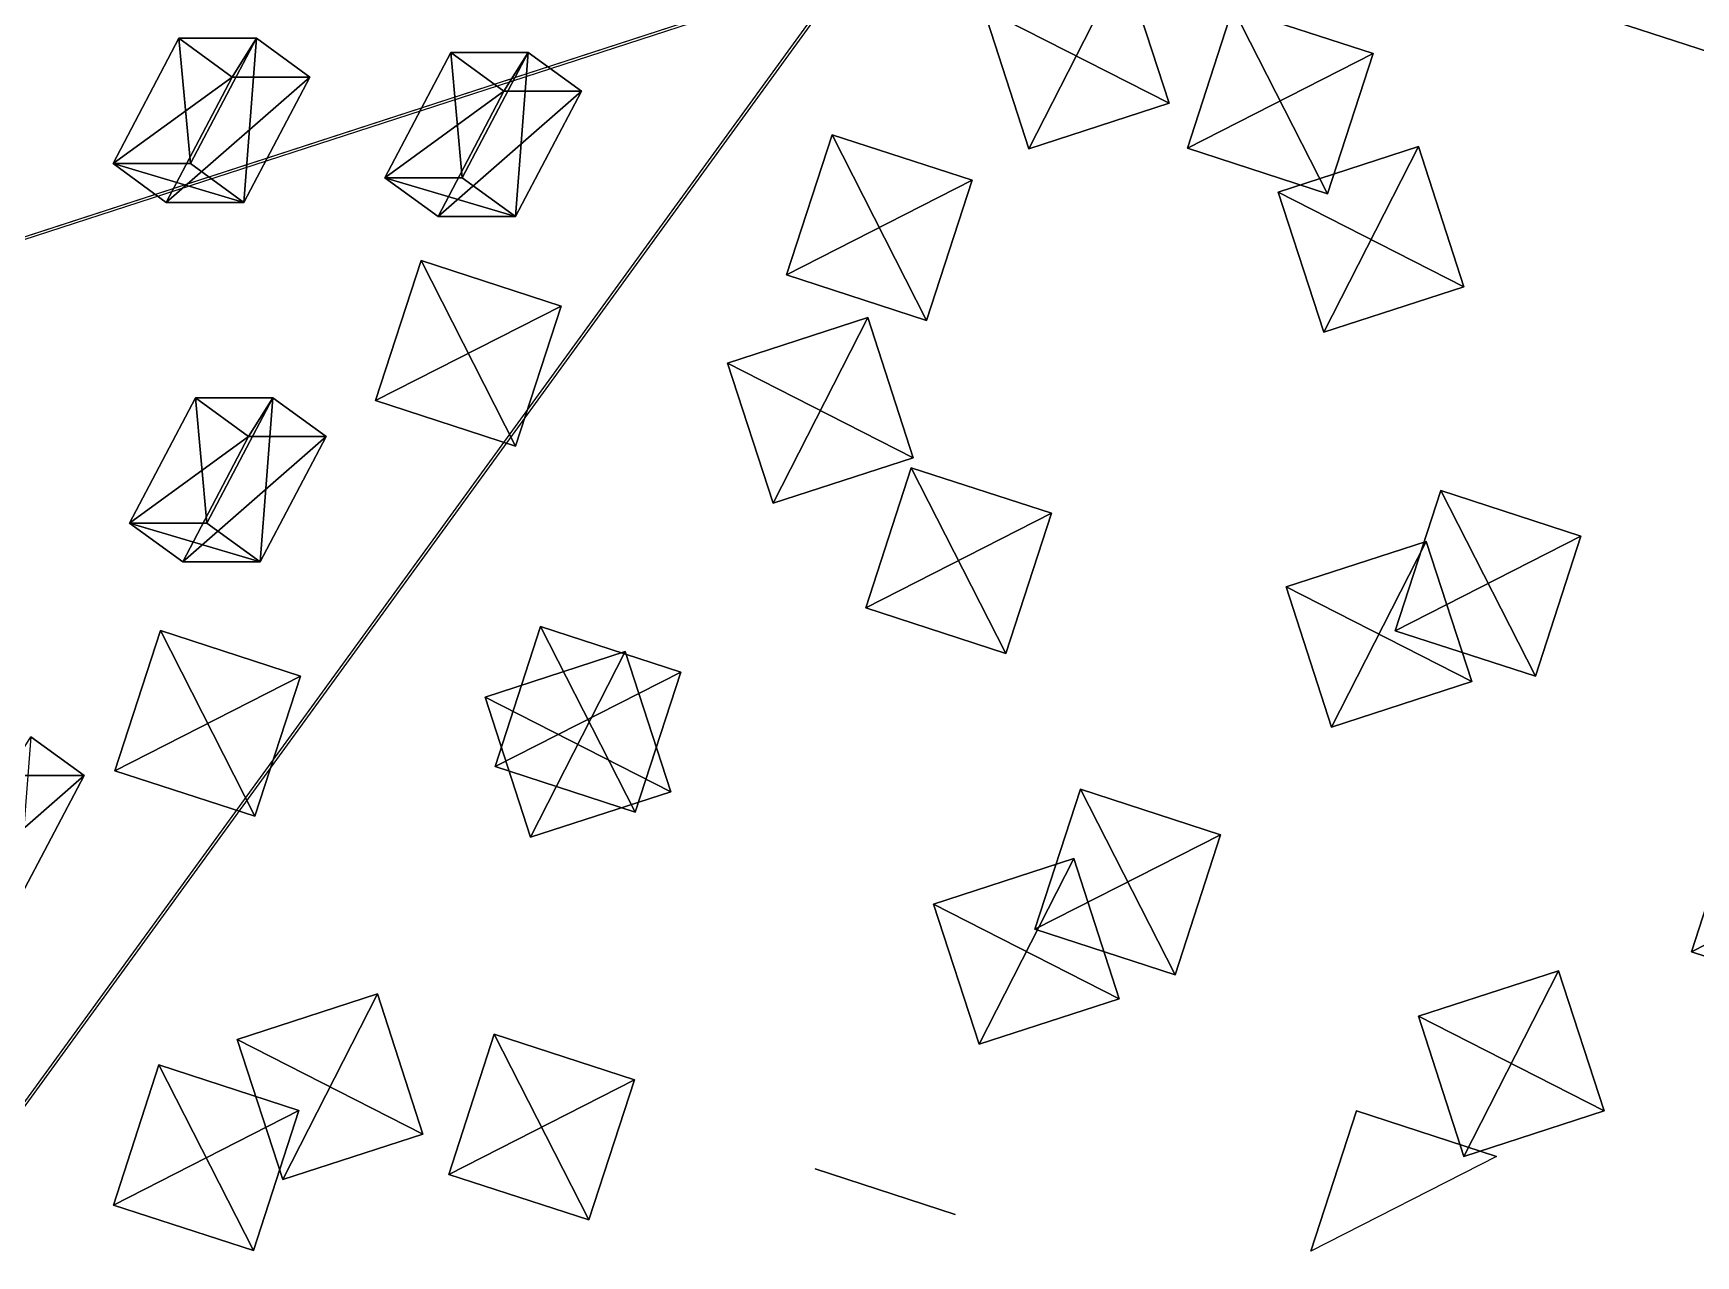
# Model space of a CAD drawing. Header units: metres. Extents: x -324 to 324, y -310 to 311.
# Drawn here: x -155.4 to -42.5, y 50.5 to 133.5 of the extents above; entities that cross this region are included whole.
import ezdxf

# ---------------------------------------------------------------- set-up
doc = ezdxf.new("R2010")
doc.units = ezdxf.units.M

msp = doc.modelspace()

# ---------------------------------------------------------------- linework, layer by layer
for p, q in [((-200.13194, 0.095825195, -738.10077), (-61.93538, 190.30717, -738.10077)), ((-61.803387, 190.21132, -738), (-200, 4.172325e-05, -738)), ((61.75283, 190.36641, -1261.8993), (-161.85391, 117.712, -1261.8992)), ((-161.80339, 117.5571, -1262), (61.803425, 190.21133, -1262))]:
    msp.add_line(p, q)
for points in [[(-100.05551, 307.93835, -938.3003), (-161.85391, 117.712, -1261.8992), (-261.85693, 190.37546, -1061.904), (-261.85684, 190.37556, -1061.9039)], [(-100.05551, 307.93835, -938.3003), (61.75283, 190.36641, -1261.8993), (-161.85391, 117.712, -1261.8992), (-161.8538, 117.7121, -1261.899)], [(-61.753036, 190.3664, -738.10077), (161.85379, 117.71219, -738.10077), (261.85678, 190.37573, -938.09595), (261.85687, 190.37584, -938.0958)], [(-46.383286, 144.24574, -1265.5), (-49.473457, 134.73517, -1265.5), (-39.96289, 131.645, -1265.5), (-39.96279, 131.64511, -1265.4999)], [(-39.96289, 131.645, -1265.5), (-36.87272, 141.15558, -1265.5), (-46.383286, 144.24574, -1265.5), (-46.383186, 144.24585, -1265.4999)], [(-36.87272, 141.15558, -1270.5), (-39.96289, 131.645, -1270.5), (-49.473457, 134.73517, -1270.5), (-49.47336, 134.73528, -1270.4999)], [(-87.766685, 125.61159, -734.5), (-90.85686, 135.12216, -734.5), (-81.34629, 138.21233, -734.5), (-81.34619, 138.21243, -734.4999)], [(-78.25612, 128.70175, -729.5), (-81.34629, 138.21233, -729.5), (-90.85686, 135.12216, -729.5), (-90.85676, 135.12227, -729.4999)], [(-81.34629, 138.21233, -734.5), (-78.25612, 128.70175, -734.5), (-87.766685, 125.61159, -734.5), (-87.76659, 125.61169, -734.4999)], [(-78.25612, 128.70175, -734.5), (-81.34629, 138.21233, -734.5), (-81.34629, 138.21233, -729.5), (-81.34619, 138.21243, -729.4999)], [(-81.34629, 138.21233, -729.5), (-78.25612, 128.70175, -729.5), (-78.25612, 128.70175, -734.5), (-78.25602, 128.70186, -734.4999)], [(-87.766685, 125.61159, -729.5), (-90.85686, 135.12216, -729.5), (-90.85686, 135.12216, -734.5), (-90.85676, 135.12227, -734.4999)], [(-90.85686, 135.12216, -729.5), (-87.766685, 125.61159, -729.5), (-78.25612, 128.70175, -729.5), (-78.25602, 128.70186, -729.4999)], [(-90.85686, 135.12216, -734.5), (-87.766685, 125.61159, -734.5), (-87.766685, 125.61159, -729.5), (-87.76659, 125.61169, -729.4999)], [(-77.0096, 125.650154, -1265.5), (-73.919426, 135.16072, -1265.5), (-73.919426, 135.16072, -1270.5), (-73.91933, 135.16083, -1270.4999)], [(-73.919426, 135.16072, -1265.5), (-77.0096, 125.650154, -1265.5), (-67.49903, 122.55998, -1265.5), (-67.49893, 122.56008, -1265.4999)], [(-77.0096, 125.650154, -1270.5), (-73.919426, 135.16072, -1270.5), (-64.40886, 132.07056, -1270.5), (-64.40876, 132.07066, -1270.4999)], [(-73.919426, 135.16072, -1270.5), (-77.0096, 125.650154, -1270.5), (-77.0096, 125.650154, -1265.5), (-77.0095, 125.65025, -1265.4999)], [(-67.49903, 122.55998, -1265.5), (-64.40886, 132.07056, -1265.5), (-73.919426, 135.16072, -1265.5), (-73.91933, 135.16083, -1265.4999)], [(-64.40886, 132.07056, -1265.5), (-64.40886, 132.07056, -1270.5), (-73.919426, 135.16072, -1270.5), (-73.91933, 135.16083, -1270.4999)], [(-73.919426, 135.16072, -1270.5), (-73.919426, 135.16072, -1265.5), (-64.40886, 132.07056, -1265.5), (-64.40876, 132.07066, -1265.4999)], [(-39.96289, 131.645, -1270.5), (-39.96289, 131.645, -1265.5), (-49.473457, 134.73517, -1265.5), (-49.47336, 134.73528, -1265.4999)], [(-49.473457, 134.73517, -1265.5), (-49.473457, 134.73517, -1270.5), (-39.96289, 131.645, -1270.5), (-39.96279, 131.64511, -1270.4999)], [(-145.46518, 133.11333, -787.00653), (-149.93721, 124.606735, -784.2426), (-144.67957, 124.6065, -775.7363), (-144.67946, 124.6066, -775.7362)], [(-149.93721, 124.606735, -784.2426), (-145.46518, 133.11333, -787.00653), (-141.84723, 130.48474, -789.2428), (-141.84712, 130.48485, -789.2427)], [(-144.67957, 124.6065, -775.7363), (-140.20753, 133.11308, -778.5002), (-145.46518, 133.11333, -787.00653), (-145.46507, 133.11343, -787.0064)], [(-141.84723, 130.48474, -789.2428), (-145.46518, 133.11333, -787.00653), (-140.20753, 133.11308, -778.5002), (-140.20743, 133.11319, -778.50006)], [(-140.20753, 133.11308, -778.5002), (-144.67957, 124.6065, -775.7363), (-141.06161, 121.977905, -777.9726), (-141.06151, 121.978004, -777.9725)], [(-140.20753, 133.11308, -778.5002), (-136.58958, 130.4845, -780.7365), (-141.84723, 130.48474, -789.2428), (-141.84712, 130.48485, -789.2427)], [(-141.06161, 121.977905, -777.9726), (-136.58958, 130.4845, -780.7365), (-140.20753, 133.11308, -778.5002), (-140.20743, 133.11319, -778.50006)], [(-127.01805, 132.14865, -756.0282), (-131.49008, 123.64207, -753.2643), (-126.23243, 123.64183, -744.758), (-126.23233, 123.64193, -744.7579)], [(-131.49008, 123.64207, -753.2643), (-127.01805, 132.14865, -756.0282), (-123.40011, 129.52007, -758.26447), (-123.40001, 129.52017, -758.26434)], [(-126.23243, 123.64183, -744.758), (-121.76041, 132.14842, -747.52185), (-127.01805, 132.14865, -756.0282), (-127.01795, 132.14876, -756.0281)], [(-123.40011, 129.52007, -758.26447), (-127.01805, 132.14865, -756.0282), (-121.76041, 132.14842, -747.52185), (-121.76031, 132.14853, -747.5217)], [(-121.76041, 132.14842, -747.52185), (-126.23243, 123.64183, -744.758), (-122.61449, 121.01324, -746.99426), (-122.61439, 121.013336, -746.99414)], [(-121.76041, 132.14842, -747.52185), (-118.142456, 129.51982, -749.7582), (-123.40011, 129.52007, -758.26447), (-123.40001, 129.52017, -758.26434)], [(-122.61449, 121.01324, -746.99426), (-118.142456, 129.51982, -749.7582), (-121.76041, 132.14842, -747.52185), (-121.76031, 132.14853, -747.5217)], [(-64.40886, 132.07056, -1270.5), (-67.49903, 122.55998, -1270.5), (-77.0096, 125.650154, -1270.5), (-77.0095, 125.65025, -1270.4999)], [(-67.49903, 122.55998, -1270.5), (-64.40886, 132.07056, -1270.5), (-64.40886, 132.07056, -1265.5), (-64.40876, 132.07066, -1265.4999)], [(-64.40886, 132.07056, -1265.5), (-67.49903, 122.55998, -1265.5), (-67.49903, 122.55998, -1270.5), (-67.49893, 122.56008, -1270.4999)], [(-141.84723, 130.48474, -789.2428), (-146.31926, 121.97815, -786.47894), (-149.93721, 124.606735, -784.2426), (-149.9371, 124.606834, -784.2425)], [(-146.31926, 121.97815, -786.47894), (-141.84723, 130.48474, -789.2428), (-136.58958, 130.4845, -780.7365), (-136.58948, 130.4846, -780.7364)], [(-136.58958, 130.4845, -780.7365), (-141.06161, 121.977905, -777.9726), (-146.31926, 121.97815, -786.47894), (-146.31915, 121.97825, -786.4788)], [(-123.40011, 129.52007, -758.26447), (-127.87213, 121.01348, -755.5006), (-131.49008, 123.64207, -753.2643), (-131.48997, 123.642166, -753.26416)], [(-127.87213, 121.01348, -755.5006), (-123.40011, 129.52007, -758.26447), (-118.142456, 129.51982, -749.7582), (-118.14236, 129.51993, -749.75806)], [(-118.142456, 129.51982, -749.7582), (-122.61449, 121.01324, -746.99426), (-127.87213, 121.01348, -755.5006), (-127.87203, 121.01358, -755.5005)], [(-87.766685, 125.61159, -729.5), (-87.766685, 125.61159, -734.5), (-78.25612, 128.70175, -734.5), (-78.25602, 128.70186, -734.4999)], [(-78.25612, 128.70175, -734.5), (-78.25612, 128.70175, -729.5), (-87.766685, 125.61159, -729.5), (-87.76659, 125.61169, -729.4999)], [(-104.22374, 117.05617, -1265.5), (-101.13357, 126.566734, -1265.5), (-101.13357, 126.566734, -1270.5), (-101.13347, 126.56683, -1270.4999)], [(-101.13357, 126.566734, -1265.5), (-104.22374, 117.05617, -1265.5), (-94.71317, 113.965996, -1265.5), (-94.71307, 113.966095, -1265.4999)], [(-104.22374, 117.05617, -1270.5), (-101.13357, 126.566734, -1270.5), (-91.623, 123.47656, -1270.5), (-91.6229, 123.47666, -1270.4999)], [(-101.13357, 126.566734, -1270.5), (-104.22374, 117.05617, -1270.5), (-104.22374, 117.05617, -1265.5), (-104.22364, 117.05627, -1265.4999)], [(-94.71317, 113.965996, -1265.5), (-91.623, 123.47656, -1265.5), (-101.13357, 126.566734, -1265.5), (-101.13347, 126.56683, -1265.4999)], [(-91.623, 123.47656, -1265.5), (-91.623, 123.47656, -1270.5), (-101.13357, 126.566734, -1270.5), (-101.13347, 126.56683, -1270.4999)], [(-101.13357, 126.566734, -1270.5), (-101.13357, 126.566734, -1265.5), (-91.623, 123.47656, -1265.5), (-91.6229, 123.47666, -1265.4999)], [(-67.49903, 122.55998, -1270.5), (-67.49903, 122.55998, -1265.5), (-77.0096, 125.650154, -1265.5), (-77.0095, 125.65025, -1265.4999)], [(-77.0096, 125.650154, -1265.5), (-77.0096, 125.650154, -1270.5), (-67.49903, 122.55998, -1270.5), (-67.49893, 122.56008, -1270.4999)], [(-67.747734, 113.163506, -734.5), (-70.837906, 122.67407, -734.5), (-61.32734, 125.764244, -734.5), (-61.32724, 125.76434, -734.4999)], [(-70.837906, 122.67407, -734.5), (-70.837906, 122.67407, -729.5), (-61.32734, 125.764244, -729.5), (-61.32724, 125.76434, -729.4999)], [(-58.23717, 116.25368, -729.5), (-61.32734, 125.764244, -729.5), (-70.837906, 122.67407, -729.5), (-70.83781, 122.67417, -729.4999)], [(-61.32734, 125.764244, -729.5), (-61.32734, 125.764244, -734.5), (-70.837906, 122.67407, -734.5), (-70.83781, 122.67417, -734.4999)], [(-61.32734, 125.764244, -734.5), (-58.23717, 116.25368, -734.5), (-67.747734, 113.163506, -734.5), (-67.747635, 113.163605, -734.4999)], [(-58.23717, 116.25368, -734.5), (-61.32734, 125.764244, -734.5), (-61.32734, 125.764244, -729.5), (-61.32724, 125.76434, -729.4999)], [(-61.32734, 125.764244, -729.5), (-58.23717, 116.25368, -729.5), (-58.23717, 116.25368, -734.5), (-58.237072, 116.25378, -734.4999)], [(-141.06161, 121.977905, -777.9726), (-144.67957, 124.6065, -775.7363), (-149.93721, 124.606735, -784.2426), (-149.9371, 124.606834, -784.2425)], [(-149.93721, 124.606735, -784.2426), (-146.31926, 121.97815, -786.47894), (-141.06161, 121.977905, -777.9726), (-141.06151, 121.978004, -777.9725)], [(-122.61449, 121.01324, -746.99426), (-126.23243, 123.64183, -744.758), (-131.49008, 123.64207, -753.2643), (-131.48997, 123.642166, -753.26416)], [(-131.49008, 123.64207, -753.2643), (-127.87213, 121.01348, -755.5006), (-122.61449, 121.01324, -746.99426), (-122.61439, 121.013336, -746.99414)], [(-91.623, 123.47656, -1270.5), (-94.71317, 113.965996, -1270.5), (-104.22374, 117.05617, -1270.5), (-104.22364, 117.05627, -1270.4999)], [(-94.71317, 113.965996, -1270.5), (-91.623, 123.47656, -1270.5), (-91.623, 123.47656, -1265.5), (-91.6229, 123.47666, -1265.4999)], [(-91.623, 123.47656, -1265.5), (-94.71317, 113.965996, -1265.5), (-94.71317, 113.965996, -1270.5), (-94.71307, 113.966095, -1270.4999)], [(-67.747734, 113.163506, -729.5), (-70.837906, 122.67407, -729.5), (-70.837906, 122.67407, -734.5), (-70.83781, 122.67417, -734.4999)], [(-70.837906, 122.67407, -729.5), (-67.747734, 113.163506, -729.5), (-58.23717, 116.25368, -729.5), (-58.237072, 116.25378, -729.4999)], [(-70.837906, 122.67407, -734.5), (-67.747734, 113.163506, -734.5), (-67.747734, 113.163506, -729.5), (-67.747635, 113.163605, -729.4999)], [(-132.12234, 108.522125, -1265.5), (-129.03218, 118.03269, -1265.5), (-129.03218, 118.03269, -1270.5), (-129.03207, 118.03279, -1270.4999)], [(-129.03218, 118.03269, -1265.5), (-132.12234, 108.522125, -1265.5), (-122.61178, 105.43195, -1265.5), (-122.61168, 105.43205, -1265.4999)], [(-132.12234, 108.522125, -1270.5), (-129.03218, 118.03269, -1270.5), (-119.52161, 114.94252, -1270.5), (-119.52151, 114.94262, -1270.4999)], [(-129.03218, 118.03269, -1270.5), (-132.12234, 108.522125, -1270.5), (-132.12234, 108.522125, -1265.5), (-132.12224, 108.522224, -1265.4999)], [(-122.61178, 105.43195, -1265.5), (-119.52161, 114.94252, -1265.5), (-129.03218, 118.03269, -1265.5), (-129.03207, 118.03279, -1265.4999)], [(-119.52161, 114.94252, -1265.5), (-119.52161, 114.94252, -1270.5), (-129.03218, 118.03269, -1270.5), (-129.03207, 118.03279, -1270.4999)], [(-129.03218, 118.03269, -1270.5), (-129.03218, 118.03269, -1265.5), (-119.52161, 114.94252, -1265.5), (-119.52151, 114.94262, -1265.4999)], [(-94.71317, 113.965996, -1270.5), (-94.71317, 113.965996, -1265.5), (-104.22374, 117.05617, -1265.5), (-104.22364, 117.05627, -1265.4999)], [(-104.22374, 117.05617, -1265.5), (-104.22374, 117.05617, -1270.5), (-94.71317, 113.965996, -1270.5), (-94.71307, 113.966095, -1270.4999)], [(-67.747734, 113.163506, -729.5), (-67.747734, 113.163506, -734.5), (-58.23717, 116.25368, -734.5), (-58.237072, 116.25378, -734.4999)], [(-58.23717, 116.25368, -734.5), (-58.23717, 116.25368, -729.5), (-67.747734, 113.163506, -729.5), (-67.747635, 113.163605, -729.4999)], [(-119.52161, 114.94252, -1270.5), (-122.61178, 105.43195, -1270.5), (-132.12234, 108.522125, -1270.5), (-132.12224, 108.522224, -1270.4999)], [(-122.61178, 105.43195, -1270.5), (-119.52161, 114.94252, -1270.5), (-119.52161, 114.94252, -1265.5), (-119.52151, 114.94262, -1265.4999)], [(-119.52161, 114.94252, -1265.5), (-122.61178, 105.43195, -1265.5), (-122.61178, 105.43195, -1270.5), (-122.61168, 105.43205, -1270.4999)], [(-105.131226, 101.558395, -734.5), (-108.2214, 111.06896, -734.5), (-98.71083, 114.159134, -734.5), (-98.71073, 114.15923, -734.4999)], [(-108.2214, 111.06896, -734.5), (-108.2214, 111.06896, -729.5), (-98.71083, 114.159134, -729.5), (-98.71073, 114.15923, -729.4999)], [(-95.62066, 104.64857, -729.5), (-98.71083, 114.159134, -729.5), (-108.2214, 111.06896, -729.5), (-108.2213, 111.06906, -729.4999)], [(-98.71083, 114.159134, -729.5), (-98.71083, 114.159134, -734.5), (-108.2214, 111.06896, -734.5), (-108.2213, 111.06906, -734.4999)], [(-98.71083, 114.159134, -734.5), (-95.62066, 104.64857, -734.5), (-105.131226, 101.558395, -734.5), (-105.13113, 101.558495, -734.4999)], [(-95.62066, 104.64857, -734.5), (-98.71083, 114.159134, -734.5), (-98.71083, 114.159134, -729.5), (-98.71073, 114.15923, -729.4999)], [(-98.71083, 114.159134, -729.5), (-95.62066, 104.64857, -729.5), (-95.62066, 104.64857, -734.5), (-95.62056, 104.64867, -734.4999)], [(-105.131226, 101.558395, -729.5), (-108.2214, 111.06896, -729.5), (-108.2214, 111.06896, -734.5), (-108.2213, 111.06906, -734.4999)], [(-108.2214, 111.06896, -729.5), (-105.131226, 101.558395, -729.5), (-95.62066, 104.64857, -729.5), (-95.62056, 104.64867, -729.4999)], [(-108.2214, 111.06896, -734.5), (-105.131226, 101.558395, -734.5), (-105.131226, 101.558395, -729.5), (-105.13113, 101.558495, -729.4999)], [(-144.34882, 108.71111, -756.5174), (-148.82085, 100.20452, -753.7535), (-143.5632, 100.204285, -745.2472), (-143.5631, 100.204384, -745.2471)], [(-148.82085, 100.20452, -753.7535), (-144.34882, 108.71111, -756.5174), (-140.73087, 106.08252, -758.75366), (-140.73076, 106.08262, -758.75354)], [(-143.5632, 100.204285, -745.2472), (-139.09117, 108.71087, -748.01105), (-144.34882, 108.71111, -756.5174), (-144.34871, 108.71121, -756.5173)], [(-140.73087, 106.08252, -758.75366), (-144.34882, 108.71111, -756.5174), (-139.09117, 108.71087, -748.01105), (-139.09106, 108.71097, -748.0109)], [(-139.09117, 108.71087, -748.01105), (-143.5632, 100.204285, -745.2472), (-139.94525, 97.57569, -747.48346), (-139.94514, 97.57579, -747.48334)], [(-139.09117, 108.71087, -748.01105), (-135.47322, 106.08228, -750.2474), (-140.73087, 106.08252, -758.75366), (-140.73076, 106.08262, -758.75354)], [(-139.94525, 97.57569, -747.48346), (-135.47322, 106.08228, -750.2474), (-139.09117, 108.71087, -748.01105), (-139.09106, 108.71097, -748.0109)], [(-122.61178, 105.43195, -1270.5), (-122.61178, 105.43195, -1265.5), (-132.12234, 108.522125, -1265.5), (-132.12224, 108.522224, -1265.4999)], [(-132.12234, 108.522125, -1265.5), (-132.12234, 108.522125, -1270.5), (-122.61178, 105.43195, -1270.5), (-122.61168, 105.43205, -1270.4999)], [(-140.73087, 106.08252, -758.75366), (-145.2029, 97.575935, -755.9898), (-148.82085, 100.20452, -753.7535), (-148.82074, 100.20462, -753.75336)], [(-145.2029, 97.575935, -755.9898), (-140.73087, 106.08252, -758.75366), (-135.47322, 106.08228, -750.2474), (-135.47311, 106.08238, -750.24725)], [(-135.47322, 106.08228, -750.2474), (-139.94525, 97.57569, -747.48346), (-145.2029, 97.575935, -755.9898), (-145.20279, 97.576035, -755.9897)], [(-105.131226, 101.558395, -729.5), (-105.131226, 101.558395, -734.5), (-95.62066, 104.64857, -734.5), (-95.62056, 104.64867, -734.4999)], [(-95.62066, 104.64857, -734.5), (-95.62066, 104.64857, -729.5), (-105.131226, 101.558395, -729.5), (-105.13113, 101.558495, -729.4999)], [(-98.840614, 94.4592, -1265.5), (-95.75044, 103.969765, -1265.5), (-95.75044, 103.969765, -1270.5), (-95.75034, 103.969864, -1270.4999)], [(-95.75044, 103.969765, -1265.5), (-98.840614, 94.4592, -1265.5), (-89.33005, 91.369026, -1265.5), (-89.32995, 91.369125, -1265.4999)], [(-98.840614, 94.4592, -1270.5), (-95.75044, 103.969765, -1270.5), (-86.239876, 100.87959, -1270.5), (-86.23978, 100.87969, -1270.4999)], [(-95.75044, 103.969765, -1270.5), (-98.840614, 94.4592, -1270.5), (-98.840614, 94.4592, -1265.5), (-98.840515, 94.4593, -1265.4999)], [(-89.33005, 91.369026, -1265.5), (-86.239876, 100.87959, -1265.5), (-95.75044, 103.969765, -1265.5), (-95.75034, 103.969864, -1265.4999)], [(-86.239876, 100.87959, -1265.5), (-86.239876, 100.87959, -1270.5), (-95.75044, 103.969765, -1270.5), (-95.75034, 103.969864, -1270.4999)], [(-95.75044, 103.969765, -1270.5), (-95.75044, 103.969765, -1265.5), (-86.239876, 100.87959, -1265.5), (-86.23978, 100.87969, -1265.4999)], [(-62.901474, 92.908, -1265.5), (-59.811302, 102.418564, -1265.5), (-59.811302, 102.418564, -1270.5), (-59.811203, 102.41866, -1270.4999)], [(-59.811302, 102.418564, -1265.5), (-62.901474, 92.908, -1265.5), (-53.390907, 89.817825, -1265.5), (-53.39081, 89.817924, -1265.4999)], [(-62.901474, 92.908, -1270.5), (-59.811302, 102.418564, -1270.5), (-50.300735, 99.32839, -1270.5), (-50.300636, 99.32849, -1270.4999)], [(-59.811302, 102.418564, -1270.5), (-62.901474, 92.908, -1270.5), (-62.901474, 92.908, -1265.5), (-62.901375, 92.9081, -1265.4999)], [(-53.390907, 89.817825, -1265.5), (-50.300735, 99.32839, -1265.5), (-59.811302, 102.418564, -1265.5), (-59.811203, 102.41866, -1265.4999)], [(-50.300735, 99.32839, -1265.5), (-50.300735, 99.32839, -1270.5), (-59.811302, 102.418564, -1270.5), (-59.811203, 102.41866, -1270.4999)], [(-59.811302, 102.418564, -1270.5), (-59.811302, 102.418564, -1265.5), (-50.300735, 99.32839, -1265.5), (-50.300636, 99.32849, -1265.4999)], [(-86.239876, 100.87959, -1270.5), (-89.33005, 91.369026, -1270.5), (-98.840614, 94.4592, -1270.5), (-98.840515, 94.4593, -1270.4999)], [(-89.33005, 91.369026, -1270.5), (-86.239876, 100.87959, -1270.5), (-86.239876, 100.87959, -1265.5), (-86.23978, 100.87969, -1265.4999)], [(-86.239876, 100.87959, -1265.5), (-89.33005, 91.369026, -1265.5), (-89.33005, 91.369026, -1270.5), (-89.32995, 91.369125, -1270.4999)], [(-139.94525, 97.57569, -747.48346), (-143.5632, 100.204285, -745.2472), (-148.82085, 100.20452, -753.7535), (-148.82074, 100.20462, -753.75336)], [(-148.82085, 100.20452, -753.7535), (-145.2029, 97.575935, -755.9898), (-139.94525, 97.57569, -747.48346), (-139.94514, 97.57579, -747.48334)], [(-50.300735, 99.32839, -1270.5), (-53.390907, 89.817825, -1270.5), (-62.901474, 92.908, -1270.5), (-62.901375, 92.9081, -1270.4999)], [(-53.390907, 89.817825, -1270.5), (-50.300735, 99.32839, -1270.5), (-50.300735, 99.32839, -1265.5), (-50.300636, 99.32849, -1265.4999)], [(-50.300735, 99.32839, -1265.5), (-53.390907, 89.817825, -1265.5), (-53.390907, 89.817825, -1270.5), (-53.39081, 89.817924, -1270.4999)], [(-67.21827, 86.3687, -734.5), (-70.30844, 95.879265, -734.5), (-60.797874, 98.96944, -734.5), (-60.797775, 98.969536, -734.4999)], [(-70.30844, 95.879265, -734.5), (-70.30844, 95.879265, -729.5), (-60.797874, 98.96944, -729.5), (-60.797775, 98.969536, -729.4999)], [(-57.707706, 89.45887, -729.5), (-60.797874, 98.96944, -729.5), (-70.30844, 95.879265, -729.5), (-70.30834, 95.879364, -729.4999)], [(-60.797874, 98.96944, -729.5), (-60.797874, 98.96944, -734.5), (-70.30844, 95.879265, -734.5), (-70.30834, 95.879364, -734.4999)], [(-60.797874, 98.96944, -734.5), (-57.707706, 89.45887, -734.5), (-67.21827, 86.3687, -734.5), (-67.21817, 86.3688, -734.4999)], [(-57.707706, 89.45887, -734.5), (-60.797874, 98.96944, -734.5), (-60.797874, 98.96944, -729.5), (-60.797775, 98.969536, -729.4999)], [(-60.797874, 98.96944, -729.5), (-57.707706, 89.45887, -729.5), (-57.707706, 89.45887, -734.5), (-57.707607, 89.45897, -734.4999)], [(-67.21827, 86.3687, -729.5), (-70.30844, 95.879265, -729.5), (-70.30844, 95.879265, -734.5), (-70.30834, 95.879364, -734.4999)], [(-70.30844, 95.879265, -729.5), (-67.21827, 86.3687, -729.5), (-57.707706, 89.45887, -729.5), (-57.707607, 89.45897, -729.4999)], [(-70.30844, 95.879265, -734.5), (-67.21827, 86.3687, -734.5), (-67.21827, 86.3687, -729.5), (-67.21817, 86.3688, -729.4999)], [(-89.33005, 91.369026, -1270.5), (-89.33005, 91.369026, -1265.5), (-98.840614, 94.4592, -1265.5), (-98.840515, 94.4593, -1265.4999)], [(-98.840614, 94.4592, -1265.5), (-98.840614, 94.4592, -1270.5), (-89.33005, 91.369026, -1270.5), (-89.32995, 91.369125, -1270.4999)], [(-149.81392, 83.404785, -1265.5), (-146.72375, 92.91535, -1265.5), (-146.72375, 92.91535, -1270.5), (-146.72365, 92.91545, -1270.4999)], [(-146.72375, 92.91535, -1265.5), (-149.81392, 83.404785, -1265.5), (-140.30334, 80.31461, -1265.5), (-140.30324, 80.31471, -1265.4999)], [(-149.81392, 83.404785, -1270.5), (-146.72375, 92.91535, -1270.5), (-137.21318, 89.82518, -1270.5), (-137.21307, 89.82528, -1270.4999)], [(-146.72375, 92.91535, -1270.5), (-149.81392, 83.404785, -1270.5), (-149.81392, 83.404785, -1265.5), (-149.81381, 83.404884, -1265.4999)], [(-140.30334, 80.31461, -1265.5), (-137.21318, 89.82518, -1265.5), (-146.72375, 92.91535, -1265.5), (-146.72365, 92.91545, -1265.4999)], [(-137.21318, 89.82518, -1265.5), (-137.21318, 89.82518, -1270.5), (-146.72375, 92.91535, -1270.5), (-146.72365, 92.91545, -1270.4999)], [(-146.72375, 92.91535, -1270.5), (-146.72375, 92.91535, -1265.5), (-137.21318, 89.82518, -1265.5), (-137.21307, 89.82528, -1265.4999)], [(-124.00241, 83.68216, -1265.5), (-120.91224, 93.192726, -1265.5), (-120.91224, 93.192726, -1270.5), (-120.91214, 93.192825, -1270.4999)], [(-120.91224, 93.192726, -1265.5), (-124.00241, 83.68216, -1265.5), (-114.491844, 80.59199, -1265.5), (-114.491745, 80.59209, -1265.4999)], [(-124.00241, 83.68216, -1270.5), (-120.91224, 93.192726, -1270.5), (-111.40167, 90.102554, -1270.5), (-111.40157, 90.10265, -1270.4999)], [(-120.91224, 93.192726, -1270.5), (-124.00241, 83.68216, -1270.5), (-124.00241, 83.68216, -1265.5), (-124.00231, 83.68226, -1265.4999)], [(-114.491844, 80.59199, -1265.5), (-111.40167, 90.102554, -1265.5), (-120.91224, 93.192726, -1265.5), (-120.91214, 93.192825, -1265.4999)], [(-111.40167, 90.102554, -1265.5), (-111.40167, 90.102554, -1270.5), (-120.91224, 93.192726, -1270.5), (-120.91214, 93.192825, -1270.4999)], [(-120.91224, 93.192726, -1270.5), (-120.91224, 93.192726, -1265.5), (-111.40167, 90.102554, -1265.5), (-111.40157, 90.10265, -1265.4999)], [(-53.390907, 89.817825, -1270.5), (-53.390907, 89.817825, -1265.5), (-62.901474, 92.908, -1265.5), (-62.901375, 92.9081, -1265.4999)], [(-62.901474, 92.908, -1265.5), (-62.901474, 92.908, -1270.5), (-53.390907, 89.817825, -1270.5), (-53.39081, 89.817924, -1270.4999)], [(-121.589584, 78.88267, -734.5), (-124.679756, 88.393234, -734.5), (-115.16919, 91.483406, -734.5), (-115.16909, 91.483505, -734.4999)], [(-124.679756, 88.393234, -734.5), (-124.679756, 88.393234, -729.5), (-115.16919, 91.483406, -729.5), (-115.16909, 91.483505, -729.4999)], [(-112.07902, 81.97284, -729.5), (-115.16919, 91.483406, -729.5), (-124.679756, 88.393234, -729.5), (-124.67966, 88.39333, -729.4999)], [(-115.16919, 91.483406, -729.5), (-115.16919, 91.483406, -734.5), (-124.679756, 88.393234, -734.5), (-124.67966, 88.39333, -734.4999)], [(-115.16919, 91.483406, -734.5), (-112.07902, 81.97284, -734.5), (-121.589584, 78.88267, -734.5), (-121.589485, 78.88277, -734.4999)], [(-112.07902, 81.97284, -734.5), (-115.16919, 91.483406, -734.5), (-115.16919, 91.483406, -729.5), (-115.16909, 91.483505, -729.4999)], [(-115.16919, 91.483406, -729.5), (-112.07902, 81.97284, -729.5), (-112.07902, 81.97284, -734.5), (-112.07892, 81.97294, -734.4999)], [(-137.21318, 89.82518, -1270.5), (-140.30334, 80.31461, -1270.5), (-149.81392, 83.404785, -1270.5), (-149.81381, 83.404884, -1270.4999)], [(-140.30334, 80.31461, -1270.5), (-137.21318, 89.82518, -1270.5), (-137.21318, 89.82518, -1265.5), (-137.21307, 89.82528, -1265.4999)], [(-137.21318, 89.82518, -1265.5), (-140.30334, 80.31461, -1265.5), (-140.30334, 80.31461, -1270.5), (-140.30324, 80.31471, -1270.4999)], [(-111.40167, 90.102554, -1270.5), (-114.491844, 80.59199, -1270.5), (-124.00241, 83.68216, -1270.5), (-124.00231, 83.68226, -1270.4999)], [(-114.491844, 80.59199, -1270.5), (-111.40167, 90.102554, -1270.5), (-111.40167, 90.102554, -1265.5), (-111.40157, 90.10265, -1265.4999)], [(-111.40167, 90.102554, -1265.5), (-114.491844, 80.59199, -1265.5), (-114.491844, 80.59199, -1270.5), (-114.491745, 80.59209, -1270.4999)], [(-67.21827, 86.3687, -729.5), (-67.21827, 86.3687, -734.5), (-57.707706, 89.45887, -734.5), (-57.707607, 89.45897, -734.4999)], [(-57.707706, 89.45887, -734.5), (-57.707706, 89.45887, -729.5), (-67.21827, 86.3687, -729.5), (-67.21817, 86.3688, -729.4999)], [(-121.589584, 78.88267, -729.5), (-124.679756, 88.393234, -729.5), (-124.679756, 88.393234, -734.5), (-124.67966, 88.39333, -734.4999)], [(-124.679756, 88.393234, -729.5), (-121.589584, 78.88267, -729.5), (-112.07902, 81.97284, -729.5), (-112.07892, 81.97294, -729.4999)], [(-124.679756, 88.393234, -734.5), (-121.589584, 78.88267, -734.5), (-121.589584, 78.88267, -729.5), (-121.589485, 78.88277, -729.4999)], [(-155.51471, 85.71138, -747.5474), (-151.89676, 83.082794, -749.78375), (-157.1544, 83.08303, -758.29004), (-157.1543, 83.08313, -758.2899)], [(-156.36879, 74.5762, -747.01984), (-151.89676, 83.082794, -749.78375), (-155.51471, 85.71138, -747.5474), (-155.5146, 85.71148, -747.5473)], [(-114.491844, 80.59199, -1270.5), (-114.491844, 80.59199, -1265.5), (-124.00241, 83.68216, -1265.5), (-124.00231, 83.68226, -1265.4999)], [(-124.00241, 83.68216, -1265.5), (-124.00241, 83.68216, -1270.5), (-114.491844, 80.59199, -1270.5), (-114.491745, 80.59209, -1270.4999)], [(-161.62643, 74.57645, -755.5262), (-157.1544, 83.08303, -758.29004), (-151.89676, 83.082794, -749.78375), (-151.89665, 83.08289, -749.7836)], [(-151.89676, 83.082794, -749.78375), (-156.36879, 74.5762, -747.01984), (-161.62643, 74.57645, -755.5262), (-161.62633, 74.576546, -755.52606)], [(-140.30334, 80.31461, -1270.5), (-140.30334, 80.31461, -1265.5), (-149.81392, 83.404785, -1265.5), (-149.81381, 83.404884, -1265.4999)], [(-149.81392, 83.404785, -1265.5), (-149.81392, 83.404785, -1270.5), (-140.30334, 80.31461, -1270.5), (-140.30324, 80.31471, -1270.4999)], [(-121.589584, 78.88267, -729.5), (-121.589584, 78.88267, -734.5), (-112.07902, 81.97284, -734.5), (-112.07892, 81.97294, -734.4999)], [(-112.07902, 81.97284, -734.5), (-112.07902, 81.97284, -729.5), (-121.589584, 78.88267, -729.5), (-121.589485, 78.88277, -729.4999)], [(-87.35607, 72.64145, -1265.5), (-84.2659, 82.152016, -1265.5), (-84.2659, 82.152016, -1270.5), (-84.2658, 82.152115, -1270.4999)], [(-84.2659, 82.152016, -1265.5), (-87.35607, 72.64145, -1265.5), (-77.845505, 69.55128, -1265.5), (-77.845406, 69.55138, -1265.4999)], [(-87.35607, 72.64145, -1270.5), (-84.2659, 82.152016, -1270.5), (-74.75533, 79.061844, -1270.5), (-74.75523, 79.06194, -1270.4999)], [(-84.2659, 82.152016, -1270.5), (-87.35607, 72.64145, -1270.5), (-87.35607, 72.64145, -1265.5), (-87.35597, 72.64155, -1265.4999)], [(-77.845505, 69.55128, -1265.5), (-74.75533, 79.061844, -1265.5), (-84.2659, 82.152016, -1265.5), (-84.2658, 82.152115, -1265.4999)], [(-74.75533, 79.061844, -1265.5), (-74.75533, 79.061844, -1270.5), (-84.2659, 82.152016, -1270.5), (-84.2658, 82.152115, -1270.4999)], [(-84.2659, 82.152016, -1270.5), (-84.2659, 82.152016, -1265.5), (-74.75533, 79.061844, -1265.5), (-74.75523, 79.06194, -1265.4999)], [(-42.801666, 71.10678, -1265.5), (-39.711494, 80.61735, -1265.5), (-39.711494, 80.61735, -1270.5), (-39.711395, 80.61745, -1270.4999)], [(-39.711494, 80.61735, -1265.5), (-42.801666, 71.10678, -1265.5), (-33.2911, 68.01661, -1265.5), (-33.291, 68.01671, -1265.4999)], [(-42.801666, 71.10678, -1270.5), (-39.711494, 80.61735, -1270.5), (-30.20093, 77.527176, -1270.5), (-30.20083, 77.527275, -1270.4999)], [(-39.711494, 80.61735, -1270.5), (-42.801666, 71.10678, -1270.5), (-42.801666, 71.10678, -1265.5), (-42.801567, 71.10688, -1265.4999)], [(-74.75533, 79.061844, -1270.5), (-77.845505, 69.55128, -1270.5), (-87.35607, 72.64145, -1270.5), (-87.35597, 72.64155, -1270.4999)], [(-77.845505, 69.55128, -1270.5), (-74.75533, 79.061844, -1270.5), (-74.75533, 79.061844, -1265.5), (-74.75523, 79.06194, -1265.4999)], [(-74.75533, 79.061844, -1265.5), (-77.845505, 69.55128, -1265.5), (-77.845505, 69.55128, -1270.5), (-77.845406, 69.55138, -1270.4999)], [(-91.14327, 64.84082, -734.5), (-94.233444, 74.35139, -734.5), (-84.72288, 77.44156, -734.5), (-84.72278, 77.44166, -734.4999)], [(-94.233444, 74.35139, -734.5), (-94.233444, 74.35139, -729.5), (-84.72288, 77.44156, -729.5), (-84.72278, 77.44166, -729.4999)], [(-81.632706, 67.93099, -729.5), (-84.72288, 77.44156, -729.5), (-94.233444, 74.35139, -729.5), (-94.233345, 74.35149, -729.4999)], [(-84.72288, 77.44156, -729.5), (-84.72288, 77.44156, -734.5), (-94.233444, 74.35139, -734.5), (-94.233345, 74.35149, -734.4999)], [(-84.72288, 77.44156, -734.5), (-81.632706, 67.93099, -734.5), (-91.14327, 64.84082, -734.5), (-91.14317, 64.84092, -734.4999)], [(-81.632706, 67.93099, -734.5), (-84.72288, 77.44156, -734.5), (-84.72288, 77.44156, -729.5), (-84.72278, 77.44166, -729.4999)], [(-84.72288, 77.44156, -729.5), (-81.632706, 67.93099, -729.5), (-81.632706, 67.93099, -734.5), (-81.63261, 67.93109, -734.4999)], [(-30.20093, 77.527176, -1270.5), (-33.2911, 68.01661, -1270.5), (-42.801666, 71.10678, -1270.5), (-42.801567, 71.10688, -1270.4999)], [(-91.14327, 64.84082, -729.5), (-94.233444, 74.35139, -729.5), (-94.233444, 74.35139, -734.5), (-94.233345, 74.35149, -734.4999)], [(-94.233444, 74.35139, -729.5), (-91.14327, 64.84082, -729.5), (-81.632706, 67.93099, -729.5), (-81.63261, 67.93109, -729.4999)], [(-94.233444, 74.35139, -734.5), (-91.14327, 64.84082, -734.5), (-91.14327, 64.84082, -729.5), (-91.14317, 64.84092, -729.4999)], [(-77.845505, 69.55128, -1270.5), (-77.845505, 69.55128, -1265.5), (-87.35607, 72.64145, -1265.5), (-87.35597, 72.64155, -1265.4999)], [(-87.35607, 72.64145, -1265.5), (-87.35607, 72.64145, -1270.5), (-77.845505, 69.55128, -1270.5), (-77.845406, 69.55138, -1270.4999)], [(-33.2911, 68.01661, -1270.5), (-33.2911, 68.01661, -1265.5), (-42.801666, 71.10678, -1265.5), (-42.801567, 71.10688, -1265.4999)], [(-42.801666, 71.10678, -1265.5), (-42.801666, 71.10678, -1270.5), (-33.2911, 68.01661, -1270.5), (-33.291, 68.01671, -1270.4999)], [(-58.237785, 57.22967, -734.5), (-61.327953, 66.740234, -734.5), (-51.81739, 69.83041, -734.5), (-51.81729, 69.830505, -734.4999)], [(-61.327953, 66.740234, -734.5), (-61.327953, 66.740234, -729.5), (-51.81739, 69.83041, -729.5), (-51.81729, 69.830505, -729.4999)], [(-48.727222, 60.31984, -729.5), (-51.81739, 69.83041, -729.5), (-61.327953, 66.740234, -729.5), (-61.327854, 66.74033, -729.4999)], [(-51.81739, 69.83041, -729.5), (-51.81739, 69.83041, -734.5), (-61.327953, 66.740234, -734.5), (-61.327854, 66.74033, -734.4999)], [(-51.81739, 69.83041, -734.5), (-48.727222, 60.31984, -734.5), (-58.237785, 57.22967, -734.5), (-58.237686, 57.22977, -734.4999)], [(-48.727222, 60.31984, -734.5), (-51.81739, 69.83041, -734.5), (-51.81739, 69.83041, -729.5), (-51.81729, 69.830505, -729.4999)], [(-51.81739, 69.83041, -729.5), (-48.727222, 60.31984, -729.5), (-48.727222, 60.31984, -734.5), (-48.727123, 60.31994, -734.4999)], [(-138.4104, 55.65595, -734.5), (-141.50056, 65.16651, -734.5), (-131.98999, 68.25668, -734.5), (-131.98988, 68.25678, -734.4999)], [(-141.50056, 65.16651, -734.5), (-141.50056, 65.16651, -729.5), (-131.98999, 68.25668, -729.5), (-131.98988, 68.25678, -729.4999)], [(-128.89983, 58.746117, -729.5), (-131.98999, 68.25668, -729.5), (-141.50056, 65.16651, -729.5), (-141.50046, 65.16661, -729.4999)], [(-131.98999, 68.25668, -729.5), (-131.98999, 68.25668, -734.5), (-141.50056, 65.16651, -734.5), (-141.50046, 65.16661, -734.4999)], [(-131.98999, 68.25668, -734.5), (-128.89983, 58.746117, -734.5), (-138.4104, 55.65595, -734.5), (-138.4103, 55.656048, -734.4999)], [(-128.89983, 58.746117, -734.5), (-131.98999, 68.25668, -734.5), (-131.98999, 68.25668, -729.5), (-131.98988, 68.25678, -729.4999)], [(-131.98999, 68.25668, -729.5), (-128.89983, 58.746117, -729.5), (-128.89983, 58.746117, -734.5), (-128.89972, 58.746216, -734.4999)], [(-91.14327, 64.84082, -729.5), (-91.14327, 64.84082, -734.5), (-81.632706, 67.93099, -734.5), (-81.63261, 67.93109, -734.4999)], [(-81.632706, 67.93099, -734.5), (-81.632706, 67.93099, -729.5), (-91.14327, 64.84082, -729.5), (-91.14317, 64.84092, -729.4999)], [(-58.237785, 57.22967, -729.5), (-61.327953, 66.740234, -729.5), (-61.327953, 66.740234, -734.5), (-61.327854, 66.74033, -734.4999)], [(-61.327953, 66.740234, -729.5), (-58.237785, 57.22967, -729.5), (-48.727222, 60.31984, -729.5), (-48.727123, 60.31994, -729.4999)], [(-61.327953, 66.740234, -734.5), (-58.237785, 57.22967, -734.5), (-58.237785, 57.22967, -729.5), (-58.237686, 57.22977, -729.4999)], [(-127.147255, 56.004322, -1265.5), (-124.05708, 65.514885, -1265.5), (-124.05708, 65.514885, -1270.5), (-124.056984, 65.514984, -1270.4999)], [(-124.05708, 65.514885, -1265.5), (-127.147255, 56.004322, -1265.5), (-117.63669, 52.91415, -1265.5), (-117.63659, 52.91425, -1265.4999)], [(-127.147255, 56.004322, -1270.5), (-124.05708, 65.514885, -1270.5), (-114.54652, 62.424717, -1270.5), (-114.54642, 62.424816, -1270.4999)], [(-124.05708, 65.514885, -1270.5), (-127.147255, 56.004322, -1270.5), (-127.147255, 56.004322, -1265.5), (-127.147156, 56.00442, -1265.4999)], [(-117.63669, 52.91415, -1265.5), (-114.54652, 62.424717, -1265.5), (-124.05708, 65.514885, -1265.5), (-124.056984, 65.514984, -1265.4999)], [(-114.54652, 62.424717, -1265.5), (-114.54652, 62.424717, -1270.5), (-124.05708, 65.514885, -1270.5), (-124.056984, 65.514984, -1270.4999)], [(-124.05708, 65.514885, -1270.5), (-124.05708, 65.514885, -1265.5), (-114.54652, 62.424717, -1265.5), (-114.54642, 62.424816, -1265.4999)], [(-138.4104, 55.65595, -729.5), (-141.50056, 65.16651, -729.5), (-141.50056, 65.16651, -734.5), (-141.50046, 65.16661, -734.4999)], [(-141.50056, 65.16651, -729.5), (-138.4104, 55.65595, -729.5), (-128.89983, 58.746117, -729.5), (-128.89972, 58.746216, -729.4999)], [(-141.50056, 65.16651, -734.5), (-138.4104, 55.65595, -734.5), (-138.4104, 55.65595, -729.5), (-138.4103, 55.656048, -729.4999)], [(-149.91586, 53.925987, -1265.5), (-146.8257, 63.436554, -1265.5), (-146.8257, 63.436554, -1270.5), (-146.82559, 63.436653, -1270.4999)], [(-146.8257, 63.436554, -1265.5), (-149.91586, 53.925987, -1265.5), (-140.40529, 50.835815, -1265.5), (-140.40518, 50.835915, -1265.4999)], [(-149.91586, 53.925987, -1270.5), (-146.8257, 63.436554, -1270.5), (-137.31512, 60.346382, -1270.5), (-137.31502, 60.34648, -1270.4999)], [(-146.8257, 63.436554, -1270.5), (-149.91586, 53.925987, -1270.5), (-149.91586, 53.925987, -1265.5), (-149.91576, 53.926086, -1265.4999)], [(-140.40529, 50.835815, -1265.5), (-137.31512, 60.346382, -1265.5), (-146.8257, 63.436554, -1265.5), (-146.82559, 63.436653, -1265.4999)], [(-137.31512, 60.346382, -1265.5), (-137.31512, 60.346382, -1270.5), (-146.8257, 63.436554, -1270.5), (-146.82559, 63.436653, -1270.4999)], [(-146.8257, 63.436554, -1270.5), (-146.8257, 63.436554, -1265.5), (-137.31512, 60.346382, -1265.5), (-137.31502, 60.34648, -1265.4999)], [(-114.54652, 62.424717, -1270.5), (-117.63669, 52.91415, -1270.5), (-127.147255, 56.004322, -1270.5), (-127.147156, 56.00442, -1270.4999)], [(-117.63669, 52.91415, -1270.5), (-114.54652, 62.424717, -1270.5), (-114.54652, 62.424717, -1265.5), (-114.54642, 62.424816, -1265.4999)], [(-114.54652, 62.424717, -1265.5), (-117.63669, 52.91415, -1265.5), (-117.63669, 52.91415, -1270.5), (-117.63659, 52.91425, -1270.4999)], [(-137.31512, 60.346382, -1270.5), (-140.40529, 50.835815, -1270.5), (-149.91586, 53.925987, -1270.5), (-149.91576, 53.926086, -1270.4999)], [(-140.40529, 50.835815, -1270.5), (-137.31512, 60.346382, -1270.5), (-137.31512, 60.346382, -1265.5), (-137.31502, 60.34648, -1265.4999)], [(-137.31512, 60.346382, -1265.5), (-140.40529, 50.835815, -1265.5), (-140.40529, 50.835815, -1270.5), (-140.40518, 50.835915, -1270.4999)], [(-68.623985, 50.797283, -1265.5), (-65.53382, 60.30785, -1265.5), (-65.53382, 60.30785, -1270.5), (-65.53372, 60.30795, -1270.4999)], [(-68.623985, 50.797283, -1270.5), (-65.53382, 60.30785, -1270.5), (-56.02325, 57.217678, -1270.5), (-56.02315, 57.217777, -1270.4999)], [(-65.53382, 60.30785, -1270.5), (-68.623985, 50.797283, -1270.5), (-68.623985, 50.797283, -1265.5), (-68.623886, 50.797382, -1265.4999)], [(-56.02325, 57.217678, -1265.5), (-56.02325, 57.217678, -1270.5), (-65.53382, 60.30785, -1270.5), (-65.53372, 60.30795, -1270.4999)], [(-65.53382, 60.30785, -1270.5), (-65.53382, 60.30785, -1265.5), (-56.02325, 57.217678, -1265.5), (-56.02315, 57.217777, -1265.4999)], [(-58.237785, 57.22967, -729.5), (-58.237785, 57.22967, -734.5), (-48.727222, 60.31984, -734.5), (-48.727123, 60.31994, -734.4999)], [(-48.727222, 60.31984, -734.5), (-48.727222, 60.31984, -729.5), (-58.237785, 57.22967, -729.5), (-58.237686, 57.22977, -729.4999)], [(-138.4104, 55.65595, -729.5), (-138.4104, 55.65595, -734.5), (-128.89983, 58.746117, -734.5), (-128.89972, 58.746216, -734.4999)], [(-128.89983, 58.746117, -734.5), (-128.89983, 58.746117, -729.5), (-138.4104, 55.65595, -729.5), (-138.4103, 55.656048, -729.4999)], [(-117.63669, 52.91415, -1270.5), (-117.63669, 52.91415, -1265.5), (-127.147255, 56.004322, -1265.5), (-127.147156, 56.00442, -1265.4999)], [(-127.147255, 56.004322, -1265.5), (-127.147255, 56.004322, -1270.5), (-117.63669, 52.91415, -1270.5), (-117.63659, 52.91425, -1270.4999)], [(-92.76768, 53.290627, -1265.5), (-92.76768, 53.290627, -1270.5), (-102.278244, 56.3808, -1270.5), (-102.278145, 56.380898, -1270.4999)], [(-102.278244, 56.3808, -1270.5), (-102.278244, 56.3808, -1265.5), (-92.76768, 53.290627, -1265.5), (-92.76758, 53.290726, -1265.4999)], [(-140.40529, 50.835815, -1270.5), (-140.40529, 50.835815, -1265.5), (-149.91586, 53.925987, -1265.5), (-149.91576, 53.926086, -1265.4999)], [(-149.91586, 53.925987, -1265.5), (-149.91586, 53.925987, -1270.5), (-140.40529, 50.835815, -1270.5), (-140.40518, 50.835915, -1270.4999)]]:
    msp.add_3dface(points)

doc.saveas('drawing.dxf')
